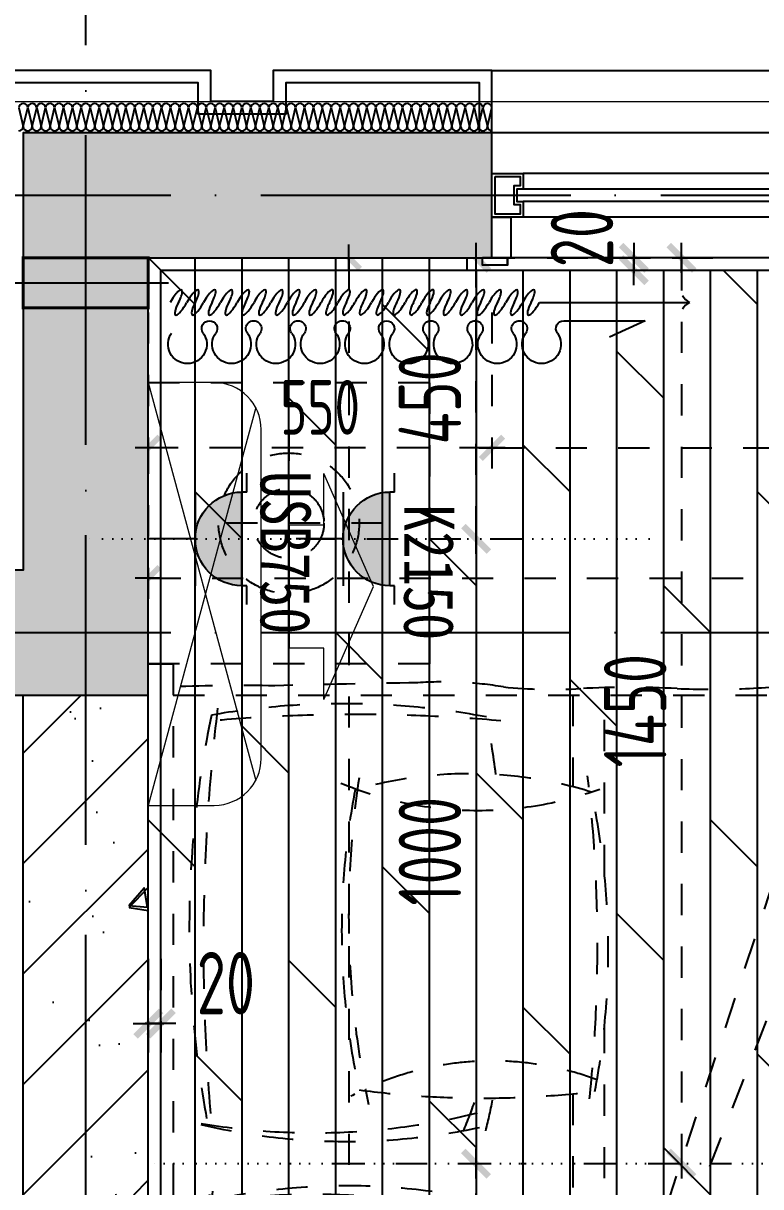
# Model space of a CAD drawing. Extents: x 133656 to 214778, y 12424 to 51506.
# Drawn here: x 157796 to 158976, y 22113 to 23975 of the extents above; entities that cross this region are included whole.
import ezdxf

# ---------------------------------------------------------------- set-up
doc = ezdxf.new("R2010")
doc.units = 0
doc.header["$MEASUREMENT"] = 0
for name, pattern in [('DASH', [0.35, 0.25, -0.1]), ('图案填充', [66.863653, 0, -20.558844, 0, -15.145704, 0, -15.145704, 0, -16.013401]), ('家具虚线平面', [100, 50, -50]), ('轴线', [1279.947105, 991.697132, -142.311249, 0, -145.938724])]:
    doc.linetypes.add(name, pattern=pattern)
doc.layers.get('Defpoints').update_dxf_attribs({"color": 8})
for name, color, linetype in [('A-HATH', 8, 'Continuous'), ('A31.土建轴线', 251, 'Continuous'), ('A4.土建窗户', 152, 'Continuous'), ('B6.新建墙体定位', 203, 'Continuous'), ('BW', 8, 'Continuous'), ('E3.地面填充(网）', 250, 'Continuous'), ('F1.家具层', 51, 'Continuous'), ('F1.窗台面', 43, 'Continuous'), ('F3.公共层窗帘饰物等', 91, 'Continuous'), ('G1.天花造型', 30, 'Continuous'), ('G2.天花造型尺寸', 144, 'Continuous'), ('K2.强电插座', 132, 'Continuous'), ('PUB_HATCH', 8, 'Continuous'), ('WALL', 6, 'Continuous'), ('xj', 8, 'Continuous'), ('保温', 35, 'Continuous')]:
    doc.layers.add(name, color=color, linetype=linetype)
doc.layers.add('空调机位', color=43, linetype='DASH', lineweight=15)
doc.styles.add('标注数字', font='dim.shx', dxfattribs={"width": 0.8})
doc.styles.add('标题文字', font='')
doc.styles.get('标题文字').set_extended_font_data('SimSun')
doc.dimstyles.new('设计2017', dxfattribs={"dimscale": 100, "dimtxt": 2.5, "dimasz": 0.06, "dimexe": 2, "dimexo": 2.5, "dimgap": 0.6, "dimtad": 1, "dimdec": 0, "dimrnd": 5, "dimzin": 0, "dimdsep": 46, "dimtxsty": '标注数字', "dimblk": 'HBA_DIMENSION_TICK', "dimcen": 0.125, "dimclrd": 44, "dimclre": 44, "dimclrt": 50, "dimadec": 0, "dimazin": 0, "dimtfac": 1, "dimtdec": 0, "dimtix": 1, "dimtmove": 0, "dimatfit": 3, "dimldrblk": 'HBA_Leader_Arrow', "dimfxl": 7, "dimfxlon": 1, "dimtvp": 1, "dimtolj": 1, "dimtzin": 0, "dimarcsym": 0})

# ---------------------------------------------------------------- blocks, each defined once
blk = doc.blocks.new('ktd')
at = {"linetype": 'DASH'}
blk.add_line((113700.2, -35187.8), (113700.2, -34938.3), dxfattribs=at)
at = {"linetype": 'DASH', "const_width": 5}
blk.add_lwpolyline([(113700.2, -35170.7), (113660.2, -35170.7), (113660.2, -34970.7), (113740.2, -34970.7), (113740.2, -35170.7)], close=True, dxfattribs=at)
blk = doc.blocks.new('$LinePat$岩棉板')
at = {"color": 0}
for p, q in [((0, -17), (12, -67)), ((12, -67), (24, -17))]:
    blk.add_line(p, q, dxfattribs=at)
for centre, start, end in [((12, -17), 0, 180), ((0, -67), 270, 0), ((24, -67), 180, 270)]:
    blk.add_arc(centre, 12, start, end, dxfattribs=at)
at = {"layer": 'Defpoints'}
blk.add_point((0, 0.1), dxfattribs=at)
at = {"layer": 'Defpoints', "color": 0}
blk.add_point((24, -84), dxfattribs=at)
blk = doc.blocks.new('A$C550E6FFC')
at = {"linetype": '家具虚线平面'}
for p, q in [((450, 450), (0, 450)), ((0, 0), (0, 450)), ((450, 450), (450, 0)), ((225, 375), (225, 75)), ((375, 225), (75, 225)), ((450, 0), (0, 0))]:
    blk.add_line(p, q, dxfattribs=at)
for radius in [112.5, 56.2]:
    blk.add_circle((225, 225), radius, dxfattribs=at)
blk = doc.blocks.new('DRAPES2')
for p, q in [((0, 0), (82, 37.3)), ((186.3, 0), (0, 0))]:
    blk.add_line(p, q)
at = {"linetype": 'ByBlock', "extrusion": (0, 0, -1)}
for centre, major_axis, start_param, end_param in [((236.9, 53.6), (-31.3, 31.3), 4.8823, 7.06864), ((236.9, 53.6), (-31.3, 31.3), 0.785455, 2.971795), ((338.2, 53.5), (31.3, 31.3), 3.311504, 5.497844), ((338.2, 53.5), (-31.3, 31.3), 0.785455, 2.971795), ((439.4, 53.5), (-31.3, 31.3), 4.8823, 7.06864), ((439.4, 53.5), (-31.3, 31.3), 0.785455, 2.971795), ((540.7, 53.5), (31.3, 31.3), 3.311504, 5.497844), ((540.7, 53.5), (31.3, 31.3), -0.785341, 1.400999), ((641.9, 53.5), (-31.3, 31.3), 4.8823, 7.06864), ((641.9, 53.5), (-31.3, 31.3), 0.785455, 2.971795), ((743.2, 53.5), (31.3, 31.3), 3.311504, 5.497844), ((743.2, 53.5), (-31.3, 31.3), 0.785455, 2.971795), ((844.4, 53.5), (-31.3, 31.3), 4.8823, 7.06864), ((844.4, 53.5), (-31.3, 31.3), 0.785455, 2.971795), ((945.7, 53.5), (31.3, 31.3), 3.311504, 5.497844), ((945.7, 53.5), (31.3, 31.3), -0.785341, 1.400999), ((186.3, 17.8), (-12.6, 12.6), 1.740708, 3.927048), ((287.6, 17.7), (-12.6, 12.6), 1.740708, 6.113388), ((388.8, 17.7), (-12.6, 12.6), 1.740708, 6.113388), ((490.1, 17.7), (12.6, 12.6), 0.169911, 4.542591), ((591.3, 17.7), (12.6, 12.6), 2.356251, 4.542591), ((591.3, 17.7), (-12.6, 12.6), 1.740708, 3.927048), ((692.6, 17.7), (-12.6, 12.6), 1.740708, 6.113388), ((793.8, 17.7), (-12.6, 12.6), 1.740708, 6.113388), ((895.1, 17.7), (12.6, 12.6), 0.169911, 4.542591), ((996.3, 17.7), (12.6, 12.6), 2.356251, 4.542591)]:
    blk.add_ellipse(centre, major_axis=major_axis, ratio=1, start_param=start_param, end_param=end_param, dxfattribs=at)
at = {"extrusion": (0, 0, -1)}
for centre, major_axis, start_param, end_param in [((1046.7, 53.5), (-31.3, 31.3), 4.8823, 7.06864), ((1046.7, 53.5), (-31.3, 31.3), 0.785455, 2.971795), ((996.1, 17.7), (-12.6, 12.6), 1.740708, 3.927048)]:
    blk.add_ellipse(centre, major_axis=major_axis, ratio=1, start_param=start_param, end_param=end_param, dxfattribs=at)
blk = doc.blocks.new('06BDR-PR2')
blk.add_line((343.1, 0), (0, 0))
for centre, start, end in [((-16.4, 32.2), 296.9731, 333.1823), ((-16.4, -32.2), 26.8177, 63.0269)]:
    blk.add_arc(centre, 36.1, start, end)
for centre, major_axis, start_param, end_param in [((352.6, 0), (-16.5, -28.6), 1.716714, 4.858306), ((391, 0), (-16.5, -28.6), 1.716714, 4.858306), ((429.4, 0), (-16.5, -28.6), 1.716714, 4.858306), ((467.8, 0), (-16.5, -28.6), 1.716714, 4.858306), ((506.2, 0), (-16.5, -28.6), 1.716714, 4.858306), ((544.6, 0), (-16.5, -28.6), 1.716714, 4.858306), ((583, 0), (-16.5, -28.6), 1.716714, 4.858306), ((621.3, 0), (16.5, 28.6), 4.858306, 7.999899), ((659.7, 0), (16.5, 28.6), 4.858306, 7.999899), ((698.1, 0), (16.5, 28.6), 4.858306, 7.999899), ((736.5, 0), (16.5, 28.6), 4.858306, 7.999899), ((774.9, 0), (16.5, 28.6), 4.858306, 7.999899), ((813.3, 0), (16.5, 28.6), 4.858306, 7.999899), ((851.7, 0), (-16.5, -28.6), 1.716714, 4.858306), ((890, 0), (-16.5, -28.6), 1.716714, 4.858306), ((928.4, 0), (-16.5, -28.6), 1.716714, 4.858306), ((966.8, 0), (-16.5, -28.6), 1.716714, 4.858306), ((1005.2, 0), (-16.5, -28.6), 1.716714, 4.858306), ((1043.6, 0), (-16.5, -28.6), 1.716714, 4.858306), ((1082, 0), (-16.5, -28.6), 1.716714, 4.858306), ((1120.4, 0), (-16.5, -28.6), 1.716714, 4.858306), ((1158.7, 0), (-16.5, -28.6), 1.716714, 4.858306), ((371.8, 0), (-16.5, -28.6), 4.858306, 7.999899), ((410.2, 0), (-16.5, -28.6), 4.858306, 7.999899), ((448.6, 0), (-16.5, -28.6), 4.858306, 7.999899), ((487, 0), (-16.5, -28.6), 4.858306, 7.999899), ((525.4, 0), (-16.5, -28.6), 4.858306, 7.999899), ((563.8, 0), (-16.5, -28.6), 4.858306, 7.999899), ((602.2, 0), (16.5, 28.6), 1.716714, 4.858306), ((640.5, 0), (16.5, 28.6), 1.716714, 4.858306), ((678.9, 0), (16.5, 28.6), 1.716714, 4.858306), ((717.3, 0), (16.5, 28.6), 1.716714, 4.858306), ((755.7, 0), (16.5, 28.6), 1.716714, 4.858306), ((794.1, 0), (16.5, 28.6), 1.716714, 4.858306), ((832.5, 0), (16.5, 28.6), 1.716714, 4.858306), ((870.9, 0), (-16.5, -28.6), 4.858306, 7.999899), ((909.2, 0), (-16.5, -28.6), 4.858306, 7.999899), ((947.6, 0), (-16.5, -28.6), 4.858306, 7.999899), ((986, 0), (-16.5, -28.6), 4.858306, 7.999899), ((1024.4, 0), (-16.5, -28.6), 4.858306, 7.999899), ((1062.8, 0), (-16.5, -28.6), 4.858306, 7.999899), ((1101.2, 0), (-16.5, -28.6), 4.858306, 7.999899), ((1139.6, 0), (-16.5, -28.6), 4.858306, 7.999899), ((1177.9, 0), (-16.5, -28.6), 4.858306, 7.999899)]:
    blk.add_ellipse(centre, major_axis=major_axis, ratio=0.254545, start_param=start_param, end_param=end_param)
blk = doc.blocks.new('空调室内机')
at = {"linetype": 'Continuous'}
for p, q in [((-171.9, -636.7), (0, 0)), ((0, 0), (-105.6, 0)), ((0, -676.6), (0, 0)), ((0, -676.6), (-171.9, -39.9)), ((-180.6, -75), (-180.6, -601.6)), ((-281.2, -169.6), (-360.4, -350.3)), ((-281.2, -169.6), (-281.2, -251.8)), ((-281.2, -251.8), (-225.8, -251.8)), ((-225.8, -251.8), (-225.8, -448.9)), ((-360.4, -350.3), (-281.2, -531.1)), ((-225.8, -448.9), (-281.2, -448.9)), ((-281.2, -448.9), (-281.2, -531.1)), ((-105.6, -676.6), (0, -676.6))]:
    blk.add_line(p, q, dxfattribs=at)
for centre, start, end in [((-105.6, -75), 90, 180), ((-105.6, -601.6), 180, 270)]:
    blk.add_arc(centre, 75, start, end, dxfattribs=at)
blk = doc.blocks.new('线条方形')
at = {"color": 0}
blk.add_lwpolyline([(0, -12), (0, 0), (-40, 0)], dxfattribs=at)
blk.add_lwpolyline([(-40, 0), (0, 0), (0, -12), (-40, -12)], close=True, dxfattribs=at)
blk = doc.blocks.new('*U87')
at = {"color": 33}
blk.add_lwpolyline([(-970, 0), (-970, -65), (-940, -65), (-940, 0), (-970, 0)], dxfattribs=at)
blk.add_lwpolyline([(500, 0), (530, 0), (530, -65), (500, -65)], close=True, dxfattribs=at)
at = {"color": 33, "xscale": -1, "rotation": 180}
blk.add_blockref('线条方形', (-945, 0), dxfattribs=at)
at = {"color": 33, "rotation": 180}
blk.add_blockref('线条方形', (505, 0), dxfattribs=at)
blk = doc.blocks.new('*U86')
at = {"layer": 'A4.土建窗户'}
for points in [[(0, 1500), (0, 1450), (-25, 1450), (-25, 1460), (-45, 1460), (-45, 1450), (-70, 1450), (-70, 1500)], [(-5, 1495), (-5, 1455), (-20, 1455), (-20, 1465), (-50, 1465), (-50, 1455), (-65, 1455), (-65, 1495)], [(0, 0), (0, 50), (-25, 50), (-25, 40), (-45, 40), (-45, 50), (-70, 50), (-70, 0)], [(-5, 5), (-5, 45), (-20, 45), (-20, 35), (-50, 35), (-50, 45), (-65, 45), (-65, 5)]]:
    blk.add_lwpolyline(points, close=True, dxfattribs=at)
at = {"layer": 'A4.土建窗户', "flags": 128}
for points in [[(-70, 1450), (-70, 50)], [(0, 1450), (0, 50)]]:
    blk.add_lwpolyline(points, dxfattribs=at)
at = {"layer": 'A4.土建窗户', "color": 8, "flags": 128}
for points in [[(-45, 1450), (-45, 50)], [(-25, 1450), (-25, 50)]]:
    blk.add_lwpolyline(points, dxfattribs=at)
blk = doc.blocks.new('HBA_DIMENSION_TICK')
at = {"color": 0, "linetype": 'ByBlock'}
for p, q in [((-10, 0), (0, 0)), ((0, 0), (10, 0))]:
    blk.add_line(p, q, dxfattribs=at)
at = {"color": 50, "linetype": 'ByBlock'}
blk.add_solid([(-10, -7), (-7, -10), (7, 10), (10, 7)], dxfattribs=at)
blk = doc.blocks.new('*D112')
at = {"layer": 'Defpoints', "color": 0, "linetype": '家具虚线平面', "transparency": 16777216}
for p in [(158146.1, 23149.6), (158192.2, 22149.6), (158520.8, 22149.6)]:
    blk.add_point(p, dxfattribs=at)
at = {"layer": 'K2.强电插座', "color": 44, "linetype": '家具虚线平面', "lineweight": -2, "transparency": 16777216}
for p, q in [((158246.1, 23149.6), (158600.8, 23149.6)), ((158520.8, 23147.2), (158520.8, 22152)), ((158292.2, 22149.6), (158600.8, 22149.6))]:
    blk.add_line(p, q, dxfattribs=at)
at = {"layer": 'K2.强电插座', "color": 44, "linetype": '家具虚线平面', "lineweight": -2, "transparency": 16777216, "xscale": 2.4, "yscale": 2.4, "zscale": 2.4}
for p, rotation in [((158520.8, 23149.6), 90), ((158520.8, 22149.6), 270)]:
    blk.add_blockref('HBA_DIMENSION_TICK', p, dxfattribs=dict(at, rotation=rotation))
at = {"layer": 'K2.强电插座', "color": 50, "linetype": '家具虚线平面', "transparency": 16777216, "insert": (158446.8, 22649.6), "char_height": 100, "attachment_point": 5, "rotation": 90, "style": '标注数字'}
blk.add_mtext('\\A1;1000', dxfattribs=at)
blk = doc.blocks.new('HBA_Leader_Arrow')
at = {"color": 0, "linetype": 'ByBlock', "ltscale": 0.5}
blk.add_line((3.5, 0), (-10, 0), dxfattribs=at)
for points in [[(-10.99, 11.28), (-6.57, 14.38), (-0.55, 0), (3.5, 0)], [(-10.99, -11.28), (-6.57, -14.38), (-0.55, 0), (3.5, 0)]]:
    blk.add_solid(points, dxfattribs=at)
blk = doc.blocks.new('*D137')
at = {"layer": 'Defpoints', "color": 0, "linetype": '家具虚线平面', "transparency": 16777216}
for p in [(158232.6, 23599.6), (158520.8, 23599.6), (158146.1, 23149.6)]:
    blk.add_point(p, dxfattribs=at)
at = {"layer": 'K2.强电插座', "color": 44, "linetype": '家具虚线平面', "lineweight": -2, "transparency": 16777216}
for p, q in [((158332.6, 23599.6), (158600.8, 23599.6)), ((158520.8, 23152), (158520.8, 23597.2)), ((158246.1, 23149.6), (158600.8, 23149.6))]:
    blk.add_line(p, q, dxfattribs=at)
at = {"layer": 'K2.强电插座', "color": 44, "linetype": '家具虚线平面', "lineweight": -2, "transparency": 16777216, "xscale": 2.4, "yscale": 2.4, "zscale": 2.4}
for p, rotation in [((158520.8, 23599.6), 90), ((158520.8, 23149.6), 270)]:
    blk.add_blockref('HBA_DIMENSION_TICK', p, dxfattribs=dict(at, rotation=rotation))
at = {"layer": 'K2.强电插座', "color": 50, "linetype": '家具虚线平面', "transparency": 16777216, "insert": (158446.8, 23374.6), "char_height": 100, "attachment_point": 5, "rotation": 90, "style": '标注数字'}
blk.add_mtext('\\A1;450', dxfattribs=at)
blk = doc.blocks.new('不间断电源')
h = blk.add_hatch(color=8)
h.dxf.hatch_style = 1
h.paths.add_polyline_path([(-70.3, 140.6, 1), (70.3, 140.6)])
for p, q in [((-98.4, 147.7), (-70.3, 147.7)), ((-70.3, 147.7), (-70.3, 140.6)), ((-70.3, 140.6), (70.3, 140.6)), ((70.3, 147.7), (70.3, 140.6)), ((70.3, 147.7), (98.4, 147.7)), ((70.3, 70.3), (-70.3, 70.3)), ((0, 70.3), (0, 0))]:
    blk.add_line(p, q)
blk.add_arc((0, 140.6), 70.3, 180, 0)
at = {"color": 1, "style": '标题文字'}
blk.add_attdef('REF.', (86, 32.6), '', height=70.9, dxfattribs=at)
blk = doc.blocks.new('*D138')
at = {"layer": 'Defpoints', "color": 0, "linetype": '家具虚线平面', "transparency": 16777216}
for p in [(158192.2, 22149.6), (158520.8, 22149.6), (157997.6, 21149.3)]:
    blk.add_point(p, dxfattribs=at)
at = {"layer": 'K2.强电插座', "color": 44, "linetype": '家具虚线平面', "lineweight": -2, "transparency": 16777216}
for p, q in [((158292.2, 22149.6), (158600.8, 22149.6)), ((158520.8, 21151.7), (158520.8, 22147.2)), ((158240.8, 21149.3), (158600.8, 21149.3))]:
    blk.add_line(p, q, dxfattribs=at)
at = {"layer": 'K2.强电插座', "color": 44, "linetype": '家具虚线平面', "lineweight": -2, "transparency": 16777216, "xscale": 2.4, "yscale": 2.4, "zscale": 2.4}
for p, rotation in [((158520.8, 22149.6), 90), ((158520.8, 21149.3), 270)]:
    blk.add_blockref('HBA_DIMENSION_TICK', p, dxfattribs=dict(at, rotation=rotation))
at = {"layer": 'K2.强电插座', "color": 50, "linetype": '家具虚线平面', "transparency": 16777216, "insert": (158446.8, 21649.5), "char_height": 100, "attachment_point": 5, "rotation": 90, "style": '标注数字'}
blk.add_mtext('\\A1;1000', dxfattribs=at)
blk = doc.blocks.new('*D206')
at = {"layer": 'Defpoints', "color": 0, "linetype": '家具虚线平面', "transparency": 16777216}
for p in [(158549.7, 23599.6), (158595.9, 22149.6), (158849.4, 22149.6)]:
    blk.add_point(p, dxfattribs=at)
at = {"layer": 'K2.强电插座', "color": 44, "linetype": '家具虚线平面', "lineweight": -2, "transparency": 16777216}
for p, q in [((158649.7, 23599.6), (158929.4, 23599.6)), ((158849.4, 23597.2), (158849.4, 22152)), ((158695.9, 22149.6), (158929.4, 22149.6))]:
    blk.add_line(p, q, dxfattribs=at)
at = {"layer": 'K2.强电插座', "color": 44, "linetype": '家具虚线平面', "lineweight": -2, "transparency": 16777216, "xscale": 2.4, "yscale": 2.4, "zscale": 2.4}
for p, rotation in [((158849.4, 23599.6), 90), ((158849.4, 22149.6), 270)]:
    blk.add_blockref('HBA_DIMENSION_TICK', p, dxfattribs=dict(at, rotation=rotation))
at = {"layer": 'K2.强电插座', "color": 50, "linetype": '家具虚线平面', "transparency": 16777216, "insert": (158775.4, 22874.6), "char_height": 100, "attachment_point": 5, "rotation": 90, "style": '标注数字'}
blk.add_mtext('\\A1;1450', dxfattribs=at)
blk = doc.blocks.new('结构')
at = {"layer": 'A-HATH'}
blk.add_hatch(color=256, dxfattribs=at).paths.add_polyline_path([(-4700, 1850), (-4700, 2550), (-4150, 2550), (-4150, 2750), (-4900, 2750), (-4900, 2050), (-5300, 2050), (-5300, 1850)], flags=0)
at = {"layer": 'WALL'}
blk.add_lwpolyline([(-4900, 1850), (-4700, 1850), (-4700, 2050), (-4700, 2550), (-4150, 2550), (-4150, 2750), (-4900, 2750), (-4900, 2050), (-5300, 2050), (-5300, 1850), (-4900, 1850)], close=True, dxfattribs=at)
blk = doc.blocks.new('1500')
at = {"linetype": '家具虚线平面'}
h = blk.add_hatch(dxfattribs=at)
h.set_pattern_fill('DOTS', color=8, scale=20, style=0)
h.set_pattern_definition([(360, (-1254054.524, -248958.56), (15.875, 31.75), [0, -31.75])])
h.paths.add_polyline_path([(1191.6, -750), (1591.6, -750), (1591.6, 750), (1191.6, 750)])
at = {"color": 0, "linetype": '家具虚线平面'}
for p, q in [((40, 750), (2000, 750)), ((2000, -750), (2000, 750)), ((40, -750), (2000, -750))]:
    blk.add_line(p, q, dxfattribs=at)
at = {"color": 8, "linetype": '家具虚线平面'}
for p, q in [((608.6, -750), (1191.6, 747.3)), ((679.6, 750), (679.6, 603.2)), ((730.4, 460.2), (730.4, 750)), ((736.2, -352.8), (1098.9, 750)), ((1191.6, -750), (1191.6, 750)), ((1591.6, -750), (1591.6, 750)), ((730.4, -223.4), (730.4, 223.4)), ((679.6, 111.8), (679.6, -111.8)), ((730.4, -750), (730.4, -460.2)), ((679.6, -603.2), (679.6, -750))]:
    blk.add_line(p, q, dxfattribs=at)
for points in [[(1542.6, -764.4, -0.011501), (1678.1, -765.4, 0.027887), (1831.9, -764.1, -0.011645), (2003.7, -768.1, 0.522577), (2091, -657.1, 0.144021), (2067.2, -599, -0.173239), (2048.7, -565.8, -0.167481), (2043.4, -557.6, -0.159493), (2036.9, -509.9, 0.276026), (2036.8, -463.5, 0.033168), (2030.6, -349.6, -0.055834), (2032.6, -440.8, 0.023628), (2030.5, -340.8, -0.024964), (2032.9, 201.3, 0.053528), (2039.8, 241.8, 0.053528), (2032.9, 282.3, -0.095225), (2030.5, 424.4, 0.062768), (2032.6, 462, -0.036947), (2030.6, 599.8, -0.036442), (2045.7, 734.8, 0.141351), (2048.2, 865.6, -0.119346), (2068.6, 678.1, 0.123892), (2110, 731.4, 0.37589), (2076.7, 805.7, 0.329446), (1951.9, 788.7, -0.211134), (1910.9, 771.8, 0.024888), (1773.9, 765.1, -0.06219), (1646.7, 760.4, -0.218233), (1530.5, 793, 0.123513), (1430.6, 814.3, 0.129887), (1334.7, 793.7, -0.095063), (1202.3, 773.8, 0.016498), (1052.3, 768.2, -0.039412), (846.3, 760.4, 0.025508), (692.1, 760.4, -0.038458), (568.4, 763, 0.058958), (431.3, 769.7, 0.00267), (202.8, 764.9, 0.013848), (40, 763.2, 0.011292)], [(40, -760.6, 0.018567), (258.2, -764.9, 0.00267), (486.8, -769.7, 0.058958), (623.8, -763, -0.038458), (747.5, -760.4, 0.025508), (901.7, -760.4, -0.039412), (1107.7, -768.2, 0.016498), (1257.7, -773.8)], [(1257.7, -773.8, -0.037552), (1542.6, -764.4)]]:
    blk.add_lwpolyline(points, format="xyb", dxfattribs=at)
at = {"color": 0, "linetype": '家具虚线平面'}
blk.add_lwpolyline([(0, 800), (40, 800), (40, -800), (0, -800), (0, 800), (40, 800)], dxfattribs=at)
at = {"color": 8, "linetype": '家具虚线平面'}
for centre, radius, start, end in [((3271.7, 349), 3183.5, 173.1435, 185.4971), ((312.9, -501.8), 1238, 79.3616, 99.8515), ((1736.1, 375.6), 1670.5, 168.1725, 191.2565), ((333.4, -1911.4), 2630.3, 84.9635, 95.5174), ((-793.5, 453.6), 1360.3, 7.146, 11.0766), ((1785.4, 397.2), 1464.7, 171.3531, 191.9267), ((514.4, -37.8), 661.9, 72.8591, 106.0737), ((-1658.4, 348.4), 2377.3, 354.0897, 6.5844), ((527.6, 1138.5), 573.1, 247.4626, 289.8839), ((1488.4, 373.6), 1178.9, 169.0137, 192.5266), ((-470.4, 341.8), 1206.6, 349.196, 12.1021), ((550.5, -316.9), 481.3, 69.6025, 118.0799), ((535.4, 1610), 1505.1, 262.4467, 276.8486), ((-136, 322.5), 695.2, 337.0324, 341.7616), ((-296.2, 266.2), 863.1, 345.6794, 349.2329), ((265.1, 1140.6), 1091.3, 260.4799, 283.8693), ((317.2, 1054), 1018.5, 256.7626, 283.379), ((317.2, -1054), 1018.5, 76.621, 103.2374), ((1736.1, -375.6), 1670.5, 168.7435, 191.8275), ((265.1, -1140.6), 1091.3, 76.1307, 99.5201), ((3271.7, -349), 3183.5, 174.5029, 186.8565), ((-136, -322.5), 695.2, 18.2384, 22.9676), ((-296.2, -266.2), 863.1, 10.7671, 14.3206), ((1785.4, -397.2), 1464.7, 168.0733, 188.6469), ((550.5, 316.9), 481.3, 241.9201, 291.9524), ((535.4, -1610), 1505.1, 83.1514, 97.5533), ((-1658.4, -348.4), 2377.3, 353.4156, 5.9103), ((1488.4, -373.6), 1178.9, 167.4734, 190.9863), ((-470.4, -341.8), 1206.6, 347.8979, 10.804), ((527.6, -1138.5), 573.1, 70.1161, 112.5374), ((514.4, 37.8), 661.9, 253.9263, 287.1409), ((-530.6, -507.4), 1088.8, 348.3661, 353.9028), ((-793.5, -453.6), 1360.3, 348.9234, 352.854), ((333.4, 1911.4), 2630.3, 264.4826, 275.0365), ((312.9, 501.8), 1238, 260.1485, 280.6384)]:
    blk.add_arc(centre, radius, start, end, dxfattribs=at)
blk = doc.blocks.new('*D244')
at = {"layer": 'Defpoints', "color": 0, "linetype": '家具虚线平面', "transparency": 16777216}
for p in [(157996.1, 22577.5), (158016.1, 22577.5), (158016.1, 22373.8)]:
    blk.add_point(p, dxfattribs=at)
at = {"layer": 'G2.天花造型尺寸', "color": 44, "linetype": '家具虚线平面', "lineweight": -2, "transparency": 16777216}
for p, q in [((157996.1, 22477.5), (157996.1, 22293.8)), ((158016.1, 22477.5), (158016.1, 22293.8)), ((157993.7, 22373.8), (157991.3, 22373.8)), ((157996.1, 22373.8), (158016.1, 22373.8)), ((158018.5, 22373.8), (158020.9, 22373.8))]:
    blk.add_line(p, q, dxfattribs=at)
at = {"layer": 'G2.天花造型尺寸', "color": 44, "linetype": '家具虚线平面', "lineweight": -2, "transparency": 16777216, "xscale": 2.4, "yscale": 2.4, "zscale": 2.4}
blk.add_blockref('HBA_DIMENSION_TICK', (157996.1, 22373.8), dxfattribs=at)
at = {"layer": 'G2.天花造型尺寸', "color": 44, "linetype": '家具虚线平面', "lineweight": -2, "transparency": 16777216, "xscale": 2.4, "yscale": 2.4, "zscale": 2.4, "rotation": 180}
blk.add_blockref('HBA_DIMENSION_TICK', (158016.1, 22373.8), dxfattribs=at)
at = {"layer": 'G2.天花造型尺寸', "color": 50, "linetype": '家具虚线平面', "transparency": 16777216, "insert": (158120.3, 22438.5), "char_height": 100, "attachment_point": 5, "style": '标注数字'}
blk.add_mtext('\\A1;20', dxfattribs=at)
blk = doc.blocks.new('*D246')
at = {"layer": 'Defpoints', "color": 0, "linetype": '家具虚线平面', "transparency": 16777216}
for p in [(158534.6, 23599.6), (158534.6, 23579.6), (158773.3, 23579.6)]:
    blk.add_point(p, dxfattribs=at)
at = {"layer": 'G2.天花造型尺寸', "color": 44, "linetype": '家具虚线平面', "lineweight": -2, "transparency": 16777216}
for p, q in [((158634.6, 23599.6), (158853.3, 23599.6)), ((158773.3, 23602), (158773.3, 23604.4)), ((158773.3, 23599.6), (158773.3, 23579.6)), ((158634.6, 23579.6), (158853.3, 23579.6)), ((158773.3, 23577.2), (158773.3, 23574.8))]:
    blk.add_line(p, q, dxfattribs=at)
at = {"layer": 'G2.天花造型尺寸', "color": 44, "linetype": '家具虚线平面', "lineweight": -2, "transparency": 16777216, "xscale": 2.4, "yscale": 2.4, "zscale": 2.4}
for p, rotation in [((158773.3, 23599.6), 270), ((158773.3, 23579.6), 90)]:
    blk.add_blockref('HBA_DIMENSION_TICK', p, dxfattribs=dict(at, rotation=rotation))
at = {"layer": 'G2.天花造型尺寸', "color": 50, "linetype": '家具虚线平面', "transparency": 16777216, "insert": (158690.2, 23631), "char_height": 100, "attachment_point": 5, "rotation": 90, "style": '标注数字'}
blk.add_mtext('\\A1;20', dxfattribs=at)
blk = doc.blocks.new('*D451')
at = {"layer": 'B6.新建墙体定位', "color": 44, "linetype": '家具虚线平面', "lineweight": -2, "transparency": 16777216}
for p, q in [((158083.6, 23599.6), (158387.2, 23599.6)), ((158317.2, 23597.5), (158317.2, 20301.7)), ((158083.6, 20299.6), (158387.2, 20299.6))]:
    blk.add_line(p, q, dxfattribs=at)
at = {"layer": 'Defpoints', "color": 0, "linetype": '家具虚线平面', "transparency": 16777216}
for p in [(157996.1, 23599.6), (157996.1, 20299.6), (158317.2, 20299.6)]:
    blk.add_point(p, dxfattribs=at)
at = {"layer": 'B6.新建墙体定位', "color": 44, "linetype": '家具虚线平面', "lineweight": -2, "transparency": 16777216, "xscale": 2.1, "yscale": 2.1, "zscale": 2.1}
for p, rotation in [((158317.2, 23599.6), 90), ((158317.2, 20299.6), 270)]:
    blk.add_blockref('HBA_DIMENSION_TICK', p, dxfattribs=dict(at, rotation=rotation))
at = {"layer": 'B6.新建墙体定位', "color": 50, "linetype": '家具虚线平面', "transparency": 16777216, "insert": (158252.5, 21949.6), "char_height": 87.5, "attachment_point": 5, "rotation": 90, "style": '标注数字'}
blk.add_mtext('\\A1;3300', dxfattribs=at)
blk = doc.blocks.new('*D592')
at = {"layer": 'B6.新建墙体定位', "color": 44, "linetype": '家具虚线平面', "lineweight": -2, "transparency": 16777216}
for p, q in [((157996.1, 23512.1), (157996.1, 23225.4)), ((158546.1, 23512.1), (158546.1, 23225.4)), ((158544, 23295.4), (157998.2, 23295.4))]:
    blk.add_line(p, q, dxfattribs=at)
at = {"layer": 'Defpoints', "color": 0, "linetype": '家具虚线平面', "transparency": 16777216}
for p in [(157996.1, 23599.6), (158546.1, 23599.6), (157996.1, 23295.4)]:
    blk.add_point(p, dxfattribs=at)
at = {"layer": 'B6.新建墙体定位', "color": 44, "linetype": '家具虚线平面', "lineweight": -2, "transparency": 16777216, "xscale": 2.1, "yscale": 2.1, "zscale": 2.1, "rotation": 180}
blk.add_blockref('HBA_DIMENSION_TICK', (157996.1, 23295.4), dxfattribs=at)
at = {"layer": 'B6.新建墙体定位', "color": 44, "linetype": '家具虚线平面', "lineweight": -2, "transparency": 16777216, "xscale": 2.1, "yscale": 2.1, "zscale": 2.1}
blk.add_blockref('HBA_DIMENSION_TICK', (158546.1, 23295.4), dxfattribs=at)
at = {"layer": 'B6.新建墙体定位', "color": 50, "linetype": '家具虚线平面', "transparency": 16777216, "insert": (158271.1, 23360.2), "char_height": 87.5, "attachment_point": 5, "style": '标注数字'}
blk.add_mtext('\\A1;550', dxfattribs=at)
blk = doc.blocks.new('*D596')
at = {"layer": 'B6.新建墙体定位', "color": 44, "linetype": '家具虚线平面', "lineweight": -2, "transparency": 16777216}
for p, q in [((158546.1, 23512.1), (158546.1, 23225.4)), ((160046.1, 23512.1), (160046.1, 23225.4)), ((158548.2, 23295.4), (160044, 23295.4))]:
    blk.add_line(p, q, dxfattribs=at)
at = {"layer": 'Defpoints', "color": 0, "linetype": '家具虚线平面', "transparency": 16777216}
for p in [(158546.1, 23599.6), (160046.1, 23599.6), (160046.1, 23295.4)]:
    blk.add_point(p, dxfattribs=at)
at = {"layer": 'B6.新建墙体定位', "color": 44, "linetype": '家具虚线平面', "lineweight": -2, "transparency": 16777216, "xscale": 2.1, "yscale": 2.1, "zscale": 2.1, "rotation": 180}
blk.add_blockref('HBA_DIMENSION_TICK', (158546.1, 23295.4), dxfattribs=at)
at = {"layer": 'B6.新建墙体定位', "color": 44, "linetype": '家具虚线平面', "lineweight": -2, "transparency": 16777216, "xscale": 2.1, "yscale": 2.1, "zscale": 2.1}
blk.add_blockref('HBA_DIMENSION_TICK', (160046.1, 23295.4), dxfattribs=at)
at = {"layer": 'B6.新建墙体定位', "color": 50, "linetype": '家具虚线平面', "transparency": 16777216, "insert": (159296.1, 23360.2), "char_height": 87.5, "attachment_point": 5, "style": '标注数字'}
blk.add_mtext('\\A1;1500', dxfattribs=at)
blk = doc.blocks.new('*D598')
at = {"layer": 'B6.新建墙体定位', "color": 44, "linetype": '家具虚线平面', "lineweight": -2, "transparency": 16777216}
for p, q in [((157996.1, 23303.5), (157996.1, 23016.8)), ((160696.1, 23303.5), (160696.1, 23016.8)), ((157998.2, 23086.8), (160694, 23086.8))]:
    blk.add_line(p, q, dxfattribs=at)
at = {"layer": 'Defpoints', "color": 0, "linetype": '家具虚线平面', "transparency": 16777216}
for p in [(157996.1, 23391), (160696.1, 23391), (160696.1, 23086.8)]:
    blk.add_point(p, dxfattribs=at)
at = {"layer": 'B6.新建墙体定位', "color": 44, "linetype": '家具虚线平面', "lineweight": -2, "transparency": 16777216, "xscale": 2.1, "yscale": 2.1, "zscale": 2.1, "rotation": 180}
blk.add_blockref('HBA_DIMENSION_TICK', (157996.1, 23086.8), dxfattribs=at)
at = {"layer": 'B6.新建墙体定位', "color": 44, "linetype": '家具虚线平面', "lineweight": -2, "transparency": 16777216, "xscale": 2.1, "yscale": 2.1, "zscale": 2.1}
blk.add_blockref('HBA_DIMENSION_TICK', (160696.1, 23086.8), dxfattribs=at)
at = {"layer": 'B6.新建墙体定位', "color": 50, "linetype": '家具虚线平面', "transparency": 16777216, "insert": (159346.1, 23151.5), "char_height": 87.5, "attachment_point": 5, "style": '标注数字'}
blk.add_mtext('\\A1;2700', dxfattribs=at)

msp = doc.modelspace()

# ---------------------------------------------------------------- hatches: boundary and pattern name
at = {"layer": 'E3.地面填充(网）'}
h = msp.add_hatch(dxfattribs=at)
h.set_pattern_fill('DOLMIT', color=256, scale=300, angle=90)
h.set_pattern_definition([(90, (160696.07, 20299.63), (-75, 5e-15), []), (135, (160696.07, 20299.63), (-150, -150), [106.066, -212.132])])
h.paths.add_polyline_path([(160086.1, 23599.6), (160086.1, 23579.6), (158506.1, 23579.6), (158506.1, 23599.6), (157996.1, 23599.6), (157996.1, 20299.6), (160696.1, 20299.6), (160696.1, 23599.6)])
at = {"layer": 'PUB_HATCH'}
h = msp.add_hatch(dxfattribs=at)
h.set_pattern_fill('钢筋混凝土', color=256, scale=50, style=0)
h.set_pattern_definition([(45, (215321.12, 2373.25), (-88.38835, 88.38835), []), (50, (215321.12, 2373.25), (358.6301, -31.376), [37.5, -412.5]), (355, (215321.1, 2373.25), (-69.3757, 376.096), [30, -330]), (100.4514, (215351, 2370.64), (289.2547, 344.7198), [31.87, -350.571]), (46.1842, (215321.1, 2473.25), (533.6205, -82.7595), [56.25, -618.75]), (96.6356, (215365.6, 2466.36), (467.3314, 487.059), [47.805, -525.8565]), (351.1842, (215321.1, 2473.25), (467.331, 487.0593), [45, -495]), (21, (215371.12, 2448.25), (298.4535, -201.3094), [37.5, -412.5]), (326, (215371.1, 2448.25), (121.6577, 362.575), [30, -330]), (71.4514, (215396, 2431.48), (420.1113, 161.2652), [31.87, -350.571]), (37.5, (215321.12, 2373.25), (6.07993, 166.44693), [0, -326, 0, -335, 0, -331.25]), (7.5, (215321.12, 2373.25), (131.53477, 197.20586), [0, -191, 0, -318.5, 0, -126.25]), (327.5, (215209.62, 2373.25), (266.91122, -11.27744), [0, -125, 0, -390, 0, -517.5]), (317.5, (215159.62, 2373.25), (291.5931, 50.0525), [0, -162.5, 0, -259, 0, -367.5])])
h.paths.add_polyline_path([(157996.1, 22899.5), (157796.1, 22899.5), (157796.1, 22099.5), (157996.1, 22099.5)])

# ---------------------------------------------------------------- linework, layer by layer
at = {"layer": 'A31.土建轴线', "linetype": '轴线', "ltscale": 0.5}
for p, q in [((157896.1, 20099.6), (157896.1, 25778.7)), ((155616.2, 23699.6), (168346.1, 23699.6)), ((155616.2, 22999.6), (168346.1, 22999.6))]:
    msp.add_line(p, q, dxfattribs=at)
at = {"layer": 'A4.土建窗户'}
msp.add_line((160046.1, 23799.6), (158546.1, 23799.6), dxfattribs=at)
at = {"layer": 'F1.窗台面'}
msp.add_lwpolyline([(158506.1, 23599.6), (158506.1, 23579.6), (160086.1, 23579.6), (160086.1, 23599.6)], dxfattribs=at)
at = {"layer": 'G1.天花造型'}
msp.add_line((160016.1, 23599.6), (158576.1, 23599.6), dxfattribs=at)
msp.add_lwpolyline([(160676.1, 20319.6), (158016.1, 20319.6), (158016.1, 23579.6), (160676.1, 23579.6)], close=True, dxfattribs=at)
at = {"layer": 'K2.强电插座', "linetype": '图案填充'}
for p, q in [((158797.5, 23149.6), (157896.1, 23149.6)), ((160696.1, 22149.6), (157996.1, 22149.6))]:
    msp.add_line(p, q, dxfattribs=at)
at = {"layer": 'WALL'}
for p, q in [((157996.1, 20299.6), (157996.1, 22999.6)), ((157796.1, 20299.6), (157796.1, 22899.6))]:
    msp.add_line(p, q, dxfattribs=at)
at = {"layer": 'xj'}
for points in [[(158546.1, 23799.6), (158546.1, 23899.6), (158196.1, 23899.6), (158196.1, 23849.6), (158096.1, 23849.6), (158096.1, 23899.6), (157746.1, 23899.6), (157746.1, 23099.6)], [(158546.1, 23899.6), (162496.1, 23899.6)], [(158526.1, 23799.6), (158526.1, 23879.6), (158216.1, 23879.6), (158216.1, 23829.6), (158076.1, 23829.6), (158076.1, 23879.6), (157766.1, 23879.6), (157766.1, 23099.6)]]:
    msp.add_lwpolyline(points, dxfattribs=at)
at = {"layer": '保温', "lineweight": 5}
for points in [[(169696.1, 14949.6), (169046.1, 14949.6), (169046.1, 14249.6), (162446.1, 14249.6), (162446.1, 14549.6), (160746.1, 14549.6), (160746.1, 14349.6), (159046.1, 14349.6), (159046.1, 14549.6), (156846.1, 14549.6), (156846.1, 14249.6), (156546.1, 14249.6), (156546.1, 14949.6), (155946.1, 14949.6), (155946.1, 23849.6), (156846.1, 23849.6), (156846.1, 23649.6), (156246.1, 23649.6), (156246.1, 23149.6), (157746.1, 23149.6), (157746.1, 23849.6), (162446.1, 23849.6), (162446.1, 25449.6), (165696.1, 25449.6)], [(158546.1, 23799.6), (158546.1, 23849.6)]]:
    msp.add_lwpolyline(points, dxfattribs=at)

# ---------------------------------------------------------------- block references
at = {"color": 33, "xscale": -1, "rotation": 180.0002377098126}
msp.add_blockref('*U87', (159516.1, 23599.6), dxfattribs=at)
at = {"layer": 'A4.土建窗户', "xscale": -1, "rotation": 270}
msp.add_blockref('*U86', (158546.1, 23734.6), dxfattribs=at)
at = {"layer": 'BW', "rotation": 270}
msp.add_blockref('ktd', (192966.7, 137259.8), dxfattribs=at)
at = {"layer": 'F1.家具层'}
for name, p in [('A$C550E6FFC', (157996.1, 22949.6)), ('1500', (157996.1, 22149.6))]:
    msp.add_blockref(name, p, dxfattribs=at)
at = {"layer": 'F3.公共层窗帘饰物等', "xscale": 0.7, "yscale": 0.7, "zscale": 0.7, "rotation": 179.999999977013}
for name, p in [('06BDR-PR2', (158862.3, 23528.2)), ('DRAPES2', (158791.4, 23498.7))]:
    msp.add_blockref(name, p, dxfattribs=at)
at = {"layer": 'K2.强电插座'}
ref = msp.add_blockref('不间断电源', (157996.1, 23149.6), dxfattribs=dict(at, xscale=-1.066666666666561, yscale=1.066666666666561, zscale=1.066666666666561, rotation=269.9999999704823))
ref.add_attrib('REF.', 'USB750', (158175.9, 23258), dxfattribs={"layer": '0', "color": 1, "height": 80, "rotation": 270, "style": '标题文字', "width": 0.8})
ref = msp.add_blockref('不间断电源', (158232.8, 23149.6), dxfattribs=dict(at, xscale=-1.066666666666561, yscale=1.066666666666561, zscale=1.066666666666561, rotation=269.9999999704823))
ref.add_attrib('REF.', 'K2150', (158405.7, 23205.1), dxfattribs={"layer": '0', "color": 1, "height": 80, "rotation": 270, "style": '标题文字', "width": 0.8})
at = {"layer": 'WALL'}
msp.add_blockref('结构', (162696.1, 21049.6), dxfattribs=at)
at = {"layer": '保温', "xscale": 0.5952380953293804, "yscale": 0.5941895062325717, "zscale": 0.5941895062325717}
for p in [(157788.9, 23849.6), (157803.2, 23849.6), (157817.5, 23849.6), (157831.8, 23849.6), (157846.1, 23849.6), (157860.4, 23849.6), (157874.6, 23849.6), (157888.9, 23849.6), (157903.2, 23849.6), (157917.5, 23849.6), (157931.8, 23849.6), (157946.1, 23849.6), (157960.4, 23849.6), (157974.6, 23849.6), (157988.9, 23849.6), (158003.2, 23849.6), (158017.5, 23849.6), (158031.8, 23849.6), (158046.1, 23849.6), (158060.4, 23849.6), (158074.6, 23849.6), (158088.9, 23849.6), (158103.2, 23849.6), (158117.5, 23849.6), (158131.8, 23849.6), (158146.1, 23849.6), (158160.4, 23849.6), (158174.6, 23849.6), (158188.9, 23849.6), (158203.2, 23849.6), (158217.5, 23849.6), (158231.8, 23849.6), (158246.1, 23849.6), (158260.4, 23849.6), (158274.6, 23849.6), (158288.9, 23849.6), (158303.2, 23849.6), (158317.5, 23849.6), (158331.8, 23849.6), (158346.1, 23849.6), (158360.4, 23849.6), (158374.6, 23849.6), (158388.9, 23849.6), (158403.2, 23849.6), (158417.5, 23849.6), (158431.8, 23849.6), (158446.1, 23849.6), (158460.4, 23849.6), (158474.6, 23849.6), (158488.9, 23849.6), (158503.2, 23849.6), (158517.5, 23849.6), (158531.8, 23849.6)]:
    msp.add_blockref('$LinePat$岩棉板', p, dxfattribs=at)
at = {"layer": '空调机位', "rotation": 180.0000000003}
msp.add_blockref('空调室内机', (157996.1, 22723.1), dxfattribs=at)

# ---------------------------------------------------------------- dimensions: what is measured, and where the dimension line sits
at = {"layer": 'B6.新建墙体定位', "linetype": '家具虚线平面'}
for base, p1, p2, angle, picture, middle in [((158317.2, 20299.6), (157996.1, 23599.6), (157996.1, 20299.6), 90, '*D451', (158252.5, 21949.6)), ((160046.1, 23295.4), (158546.1, 23599.6), (160046.1, 23599.6), 180, '*D596', (159296.1, 23360.2)), ((160696.1, 23086.8), (157996.1, 23391), (160696.1, 23391), 180, '*D598', (159346.1, 23151.5))]:
    dim = msp.add_linear_dim(base=base, p1=p1, p2=p2, angle=angle, dimstyle='设计2017', override={"dimscale": 35, "dimtmove": 1}, dxfattribs=at)
    dim.commit()
    dim.dimension.update_dxf_attribs({"geometry": picture, "text_midpoint": middle})
dim = msp.add_linear_dim(base=(157996.1, 23295.4), p1=(158546.1, 23599.6), p2=(157996.1, 23599.6), dimstyle='设计2017', override={"dimscale": 35, "dimtmove": 1}, dxfattribs=at)
dim.commit()
dim.dimension.update_dxf_attribs({"geometry": '*D592', "text_midpoint": (158271.1, 23360.2)})
at = {"layer": 'G2.天花造型尺寸', "linetype": '家具虚线平面'}
dim = msp.add_linear_dim(base=(158773.3, 23579.6), p1=(158534.6, 23599.6), p2=(158534.6, 23579.6), angle=270, dimstyle='设计2017', override={"dimscale": 40, "dimrnd": 0, "dimtmove": 2}, dxfattribs=at)
dim.commit()
dim.dimension.update_dxf_attribs({"geometry": '*D246', "text_midpoint": (158690.2, 23631), "dimtype": 160})
dim = msp.add_linear_dim(base=(158016.1, 22373.8), p1=(157996.1, 22577.5), p2=(158016.1, 22577.5), dimstyle='设计2017', override={"dimscale": 40, "dimrnd": 0, "dimtmove": 2}, dxfattribs=at)
dim.commit()
dim.dimension.update_dxf_attribs({"geometry": '*D244', "text_midpoint": (158120.3, 22438.5), "dimtype": 160})
at = {"layer": 'K2.强电插座', "linetype": '家具虚线平面'}
for base, p1, p2, angle, picture, middle in [((158520.8, 23599.6), (158146.1, 23149.6), (158232.6, 23599.6), 270, '*D137', (158446.8, 23374.6)), ((158849.4, 22149.6), (158549.7, 23599.6), (158595.9, 22149.6), 90, '*D206', (158775.4, 22874.6)), ((158520.8, 22149.6), (158146.1, 23149.6), (158192.2, 22149.6), 90, '*D112', (158446.8, 22649.6)), ((158520.8, 22149.6), (157997.6, 21149.3), (158192.2, 22149.6), 270, '*D138', (158446.8, 21649.5))]:
    dim = msp.add_linear_dim(base=base, p1=p1, p2=p2, angle=angle, dimstyle='设计2017', override={"dimscale": 40, "dimrnd": 0, "dimtmove": 2}, dxfattribs=at)
    dim.commit()
    dim.dimension.update_dxf_attribs({"geometry": picture, "text_midpoint": middle})

doc.saveas('drawing.dxf')
